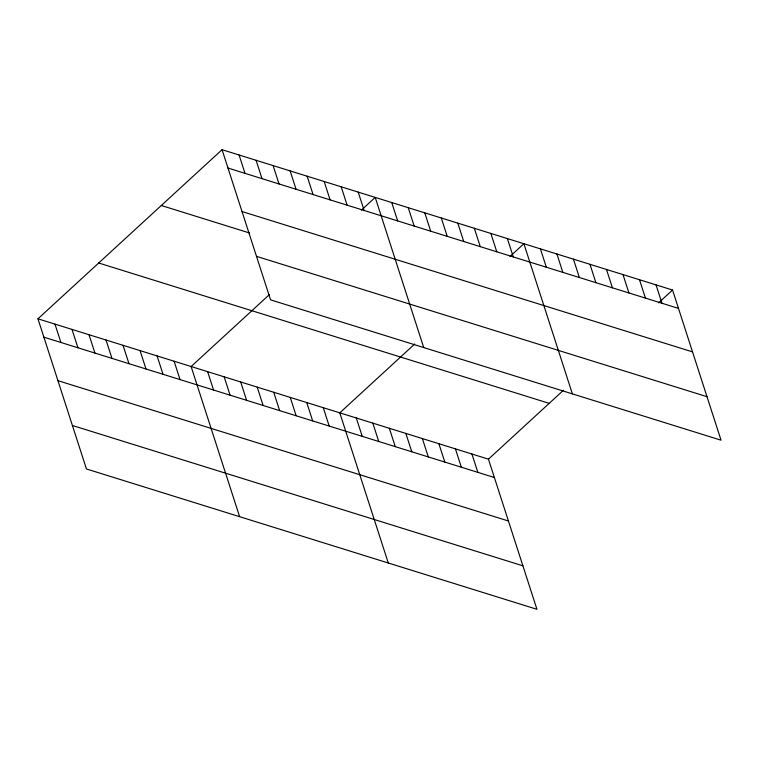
<?xml version="1.0" encoding="UTF-8"?>
<svg xmlns="http://www.w3.org/2000/svg" width="759" height="759" viewBox="0 0 759 759"><rect width="100%" height="100%" fill="white"/><g stroke="black" fill="none" stroke-linecap="round" stroke-linejoin="round"><path stroke-width="1.14" d="M37.95 318.808L488.454 459.157L536.945 609.306L86.45 468.967L37.95 318.808L222.055 149.694L672.55 290.033L721.05 440.192L270.546 299.843L222.055 149.694M269.398 294.615L191.116 366.531L239.616 516.68M361.331 210.167L375.221 197.406L423.721 347.556M414.727 343.998L339.785 412.849L388.285 562.998M510.001 256.476L523.89 243.724L572.381 393.874M488.454 459.157L563.396 390.316M658.67 302.794L672.55 290.033M227.985 168.052L678.48 308.391M242.026 211.543L692.531 351.882M161.297 205.499L249.588 233.004M256.504 256.352L706.999 396.691M98.708 263.003L549.203 403.352M43.88 337.176L494.384 477.515M57.931 380.667L508.426 521.006M72.399 425.476L522.904 565.816M656.032 284.891L661.962 303.249M639.514 279.739L645.444 298.107M622.997 274.597L628.926 292.955M606.479 269.454L612.409 287.813M589.961 264.303L595.891 282.661M573.443 259.161L579.373 277.519M556.926 254.009L562.855 272.377M540.408 248.867L546.338 267.225M507.373 238.573L513.302 256.931M490.855 233.43L496.784 251.789M474.337 228.279L480.267 246.647M457.81 223.137L463.74 241.495M441.292 217.994L447.222 236.353M424.774 212.843L430.704 231.201M408.257 207.7L414.186 226.059M391.739 202.549L397.669 220.916M471.927 454.015L477.857 472.373M455.409 448.863L461.339 467.221M358.201 192.103L364.13 210.461M438.892 443.721L444.821 462.079M341.189 186.799L347.119 205.158M422.374 438.579L428.304 456.937M405.856 433.427L411.786 451.785M324.169 181.505L330.099 199.864M389.339 428.285L395.268 446.643M307.148 176.202L313.078 194.56M372.821 423.133L378.75 441.491M290.128 170.898L296.057 189.257M356.303 417.991L362.233 436.349M273.107 165.595L279.037 183.953M256.087 160.291L262.016 178.65M323.268 407.697L329.197 426.055M239.076 154.988L245.005 173.346M306.75 402.555L312.68 420.913M290.232 397.403L296.162 415.761M273.714 392.261L279.644 410.619M257.197 387.118L263.126 405.477M240.679 381.967L246.609 400.325M224.161 376.825L230.091 395.183M207.634 371.673L213.564 390.031M174.105 361.227L180.035 379.585M157.085 355.924L163.014 374.282M140.064 350.63L145.994 368.988M123.043 345.326L128.973 363.684M106.023 340.023L111.953 358.381M89.002 334.719L94.932 353.077M71.991 329.415L77.921 347.774M54.971 324.112L60.9 342.47"/></g></svg>
